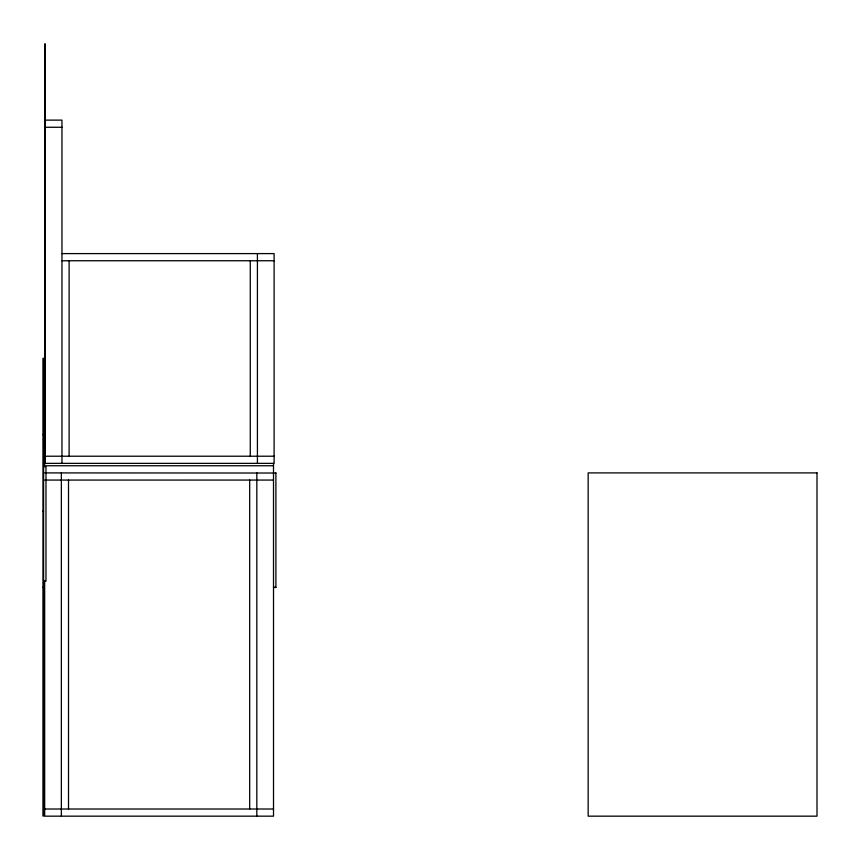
<?xml version="1.0" encoding="UTF-8"?>
<svg xmlns="http://www.w3.org/2000/svg" width="860" height="860" viewBox="0 0 860 860"><rect width="100%" height="100%" fill="white"/><g stroke="black" fill="none" stroke-linecap="round" stroke-linejoin="round"><path stroke-width="1.29" d="M44.677 120.12L61.963 120.12L61.963 463.368M45.268 127.269L61.963 127.269M44.677 196.392L45.268 196.392M61.963 253.603L274.103 253.603L274.103 463.368L44.677 463.368M61.963 260.752L274.103 260.752M44.677 348.956L45.268 348.956M43 434.665L43.591 434.665M45.268 456.219L274.103 456.219M273.512 465.754L44.677 465.754L44.677 43.838L45.268 43.838L45.268 463.368M43.591 466.754L45.978 466.754L45.978 581.177L43.591 581.177M44.677 472.903L275.899 473.032M44.677 480.063L273.512 480.063M43 511.152L43.591 511.152M43 587.219L43.591 587.219M273.512 587.326L275.899 587.326M273.512 587.455L275.899 587.455L275.899 472.903M44.677 809.013L273.512 809.013M273.512 463.368L273.512 816.162L44.677 816.162L44.677 580.758M257.419 253.603L257.419 463.368M256.828 472.903L256.828 816.162M250.271 260.752L250.271 456.219M249.679 480.063L249.679 809.013M69.112 260.752L69.112 456.219M68.51 480.063L68.51 809.013M61.361 472.903L61.361 816.162M43.591 358.383L43 358.383L43 816.065L43.591 816.065L43.591 358.383M817 472.903L588.165 472.903L588.165 816.162L817 816.162L817 472.903"/></g></svg>
